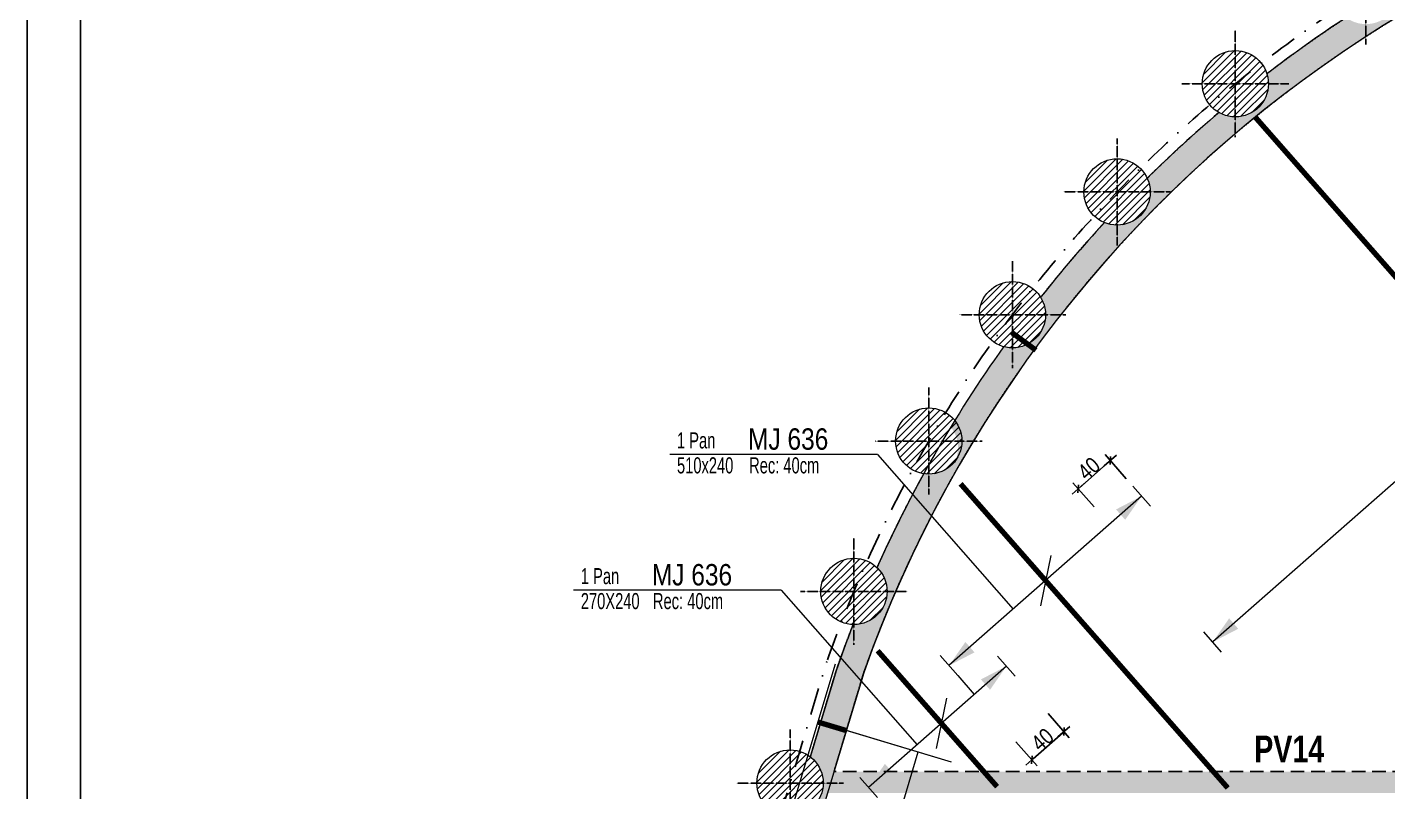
# Model space of a CAD drawing. Header units: metres. Extents: x 33574 to 39801, y -147554 to -143354.
# Drawn here: x 33574 to 34847, y -145498 to -144783 of the extents above; entities that cross this region are included whole.
import ezdxf
from ezdxf.enums import TextEntityAlignment as Align

# ---------------------------------------------------------------- set-up
doc = ezdxf.new("R2010")
doc.units = ezdxf.units.M
doc.header["$PDMODE"] = 65
doc.linetypes.add('INTERROMPU2', pattern=[9.524999999999999, 6.35, -3.175])
doc.linetypes.add('TIRETPTX2', pattern=[50.8, 25.4, -12.7, 0, -12.7])
for name, color, linetype in [('01-Cad  2', 1, 'Continuous'), ('01_ARMA_INF', 50, 'Continuous'), ('01_cote_gen', 4, 'Continuous'), ('01_isolant ext', 2, 'TIRETPTX2'), ('01_linteaux', 3, 'Continuous'), ('01_murs_coup', 5, 'Continuous'), ('01_murs_sup', 2, 'INTERROMPU2'), ('01_poch_murs', 251, 'Continuous'), ('01_texte', 230, 'Continuous'), ('AA_COTES', 2, 'Continuous')]:
    doc.layers.add(name, color=color, linetype=linetype)
doc.layers.add('01_PIEUX', color=5, linetype='Continuous', lineweight=60)
doc.styles.add('impact', font='impact.ttf')
doc.styles.add('PATIO', font='ARIALN.TTF')
doc.styles.add('STYLE2', font='ARIALN.TTF')
doc.dimstyles.new('JB50', dxfattribs={"dimscale": 0.1, "dimtxt": 150, "dimasz": 15, "dimexe": 0.1, "dimexo": 0.1, "dimgap": 0.09, "dimtad": 1, "dimdec": 1, "dimdsep": 46, "dimtxsty": 'STYLE2', "dimblk1": 'BOND_G', "dimblk2": 'BOND_D', "dimsah": 1, "dimcen": 1.5, "dimdle": 0.01, "dimse1": 1, "dimse2": 1, "dimclrd": 4, "dimclre": 2, "dimclrt": 6, "dimazin": 2, "dimtfac": 2.333333333333333, "dimtdec": 1, "dimtix": 1, "dimtmove": 2, "dimatfit": 3, "dimldrblk": 'BOND_G', "dimfxl": 1, "dimtolj": 1, "dimtzin": 0, "dimarcsym": 0})

# ---------------------------------------------------------------- blocks, each defined once
blk = doc.blocks.new('BOND_G')
at = {"layer": 'AA_COTES', "color": 0}
for p, q in [((0, -5), (0, 14.99999999999999)), ((5, 0), (-5, 0)), ((1.767766952966312, 1.767766952966312), (-1.767766952966426, -1.767766952966426))]:
    blk.add_line(p, q, dxfattribs=at)
blk = doc.blocks.new('BOND_D')
at = {"layer": 'AA_COTES', "color": 0}
for p, q in [((5, 0), (-5, 0)), ((-1.767766952966312, -1.767766952966312), (1.767766952966426, 1.767766952966426)), ((0, 5), (0, -15))]:
    blk.add_line(p, q, dxfattribs=at)
blk = doc.blocks.new('*D424')
at = {"layer": '01_cote_gen', "color": 4, "lineweight": -2, "ltscale": 5, "transparency": 16777216}
blk.add_line((34558.49223136772, -145213.9063758853), (34586.28218168563, -145189.4785503307), dxfattribs=at)
at = {"layer": 'DEFPOINTS', "color": 0, "lineweight": 0, "ltscale": 5, "transparency": 16777216}
for p in [(34587.40880129311, -145188.4882330784), (34596.55579669344, -145198.8941755626), (34566.51260716057, -145225.3026356216)]:
    blk.add_point(p, dxfattribs=at)
at = {"layer": '01_cote_gen', "color": 4, "lineweight": -2, "ltscale": 5, "transparency": 16777216, "xscale": 1.5, "yscale": 1.5, "zscale": 1.5}
for name, p, rotation in [('BOND_D', (34587.40880129311, -145188.4882330784), 41.3160050904503), ('BOND_G', (34557.36561176024, -145214.8966931375), 221.3160050904503)]:
    blk.add_blockref(name, p, dxfattribs=dict(at, rotation=rotation))
at = {"layer": '01_cote_gen', "color": 6, "lineweight": 0, "ltscale": 5, "transparency": 16777216, "insert": (34567.32497224058, -145195.9334880002), "char_height": 15, "attachment_point": 5, "rotation": 41.316005090450304, "style": 'STYLE2'}
blk.add_mtext('\\A1;40', dxfattribs=at)
blk = doc.blocks.new('*D429')
at = {"layer": '01_cote_gen', "color": 4, "lineweight": -2, "ltscale": 5, "transparency": 16777216}
blk.add_line((34542.85355296631, -145443.0058465551), (34515.0636026484, -145467.4336721098), dxfattribs=at)
at = {"layer": 'DEFPOINTS', "color": 0, "lineweight": 0, "ltscale": 5, "transparency": 16777216}
for p in [(34509.96289753831, -145403.3162852351), (34479.91970800543, -145429.7247452942), (34513.93698304091, -145468.423989362)]:
    blk.add_point(p, dxfattribs=at)
at = {"layer": '01_cote_gen', "color": 4, "lineweight": -2, "ltscale": 5, "transparency": 16777216, "xscale": 1.5, "yscale": 1.5, "zscale": 1.5}
for name, p, rotation in [('BOND_G', (34543.98017257379, -145442.0155293029), 41.31600509047477), ('BOND_D', (34513.93698304091, -145468.423989362), 221.3160050904747)]:
    blk.add_blockref(name, p, dxfattribs=dict(at, rotation=rotation))
at = {"layer": '01_cote_gen', "color": 6, "lineweight": 0, "ltscale": 5, "transparency": 16777216, "insert": (34523.89634352128, -145449.4607842246), "char_height": 15, "attachment_point": 5, "rotation": 41.316005090474725, "style": 'STYLE2'}
blk.add_mtext('\\A1;40', dxfattribs=at)

msp = doc.modelspace()

# ---------------------------------------------------------------- hatches: boundary and pattern name
at = {"layer": '01_murs_sup', "ltscale": 3}
h = msp.add_hatch(dxfattribs=at)
h.set_pattern_fill('DASH', color=256, scale=2.5, angle=135)
h.set_pattern_definition([(135, (-1377.46904745726, -135886.3766936216), (-11.22532015133644, 8.881784197001252e-16), [7.9375, -7.9375])])
edge = h.paths.add_edge_path()
edge.add_line((34949.71496456216, -144722.341862265), (34949.71496456216, -144707.8756598023))
edge.add_arc((34958.73824102753, -144678.2179376741), 30.99999999998815, 226.2008839784407, 253.07776810030668, ccw=False)
edge.add_arc((35466.52368728704, -145780.6175167351), 1202.72603636355, 116.1061136610875, 120.4402133279125)
edge.add_arc((34826.67974185161, -144749.2443462307), 30.99999999999435, 0, 10.345443010625615, ccw=False)
edge.add_arc((34826.67974185161, -144749.2443462307), 30.99999999999636, -126.71611602166251, 5.377387424232438e-11, ccw=False)
edge.add_arc((35466.52368728729, -145780.6175167352), 1202.726036363755, 123.1891136610932, 127.5232133279169)
edge.add_arc((34704.38709443374, -144836.0124642499), 31.00000000004408, 0, 17.428443010622175, ccw=False)
edge.add_arc((34704.38709443378, -144836.0124642499), 30.99999999999636, -119.63311602164868, 0, ccw=False)
edge.add_arc((35466.52368728724, -145780.6175167352), 1202.726036363712, 130.2721136610881, 134.6062133279121)
edge.add_arc((34593.72683494163, -144937.1979616602), 31.00000000004577, -5.377387424232438e-11, 24.511443010564506, ccw=False)
edge.add_arc((34593.72683494168, -144937.1979616602), 31, -112.55011602162091, 0, ccw=False)
edge.add_arc((35466.52368728707, -145780.6175167352), 1202.726036363611, 137.3551136610777, 141.6892133279013)
edge.add_arc((34496.38795597645, -145051.2564578753), 31.00000000001319, 0, 31.59444301060978, ccw=False)
edge.add_arc((34496.38795597646, -145051.2564578753), 31.00000000000364, -105.46711602161918, 0, ccw=False)
edge.add_arc((35466.52368728694, -145780.6175167352), 1202.726036363478, 144.4381136610719, 148.772213327895)
edge.add_arc((34413.85612770663, -145176.4470934655), 31.00000000002467, -5.377387424232438e-11, 38.677443010546426, ccw=False)
edge.add_arc((34413.85612770668, -145176.4470934655), 30.99999999999272, -98.38411602166099, 0, ccw=False)
edge.add_arc((35466.5236872872, -145780.6175167351), 1202.726036363665, 151.5211136610797, 155.8552133279022)
edge.add_arc((34347.39102228511, -145310.8591006611), 31.00000000002007, 0, 45.76044301059147, ccw=False)
edge.add_arc((34347.39102228513, -145310.8591006611), 31, -91.30111602162748, 5.377387424232438e-11, ccw=False)
edge.add_arc((35466.5236872869, -145780.6175167353), 1202.726036363444, 158.6041136610622, 160.7596099109288)
edge.add_line((34330.97675037252, -145384.2804472971), (34306.50477054841, -145465.8389103738))
edge.add_arc((34287.56648059654, -145490.3815502827), 30.99999999998894, 5.377387424232438e-11, 52.34448233653029, ccw=False)
edge.add_arc((34287.56648059651, -145490.3815502826), 31.00000000001091, -85.74869509532238, 0, ccw=False)
edge.add_line((34289.86454787191, -145521.2962536906), (34274.67844661009, -145571.9074052174))
edge.add_arc((34255.52429800754, -145596.2819532402), 31.00000000002931, 0, 51.838823286970694, ccw=False)
edge.add_arc((34255.52429800757, -145596.2819532402), 30.99999999998909, -85.24303604581559, 0, ccw=False)
edge.add_line((34258.09510734258, -145627.1751715795), (34231.52944584606, -145715.7113071045))
edge.add_arc((34212.08384813659, -145739.853981557), 31.00000000000053, 0, 51.15046554258652, ccw=False)
edge.add_arc((34212.08384813659, -145739.853981557), 30.99999999998909, -84.55467830142197, 0, ccw=False)
edge.add_line((34215.02561750614, -145770.7140851371), (34188.37904986589, -145859.519858868))
edge.add_arc((34168.64339826562, -145883.4260098738), 30.99999999998018, 0, 50.45872493290841, ccw=False)
edge.add_arc((34168.64339826562, -145883.4260098738), 30.99999999999272, -83.86293769173221, 0, ccw=False)
edge.add_line((34171.95752288584, -145914.2483488182), (34145.22723758264, -146003.3331307851))
edge.add_arc((34125.20294839462, -146026.9980381906), 30.99999999998639, -5.377387424232438e-11, 49.763448720829786, ccw=False)
edge.add_arc((34125.20294839463, -146026.9980381907), 31, -83.16766147967297, 5.377387424232438e-11, ccw=False)
edge.add_line((34128.8908445686, -146057.7778923458), (34102.28069709782, -146146.4622875422))
edge.add_arc((34083.41533426916, -146171.061029082), 30.9999999999954, 0, 52.514539147360324, ccw=False)
edge.add_arc((34083.41533426916, -146171.061029082), 30.99999999999272, 274.06371430914675, 359.9999999999462, ccw=False)
edge.add_line((34085.61217239592, -146201.9830908219), (34059.13222046546, -146290.1353148722))
edge.add_arc((34040.25927559823, -146314.7282397092), 30.99999999999541, 0, 52.49687685459321, ccw=False)
edge.add_arc((34040.25927559821, -146314.7282397092), 31.00000000001455, -70.8742860169134, 0, ccw=False)
edge.add_line((34050.41617614433, -146344.0171005832), (34050.94769757198, -146365.9957603085))
edge.add_line((34050.94769757198, -146365.9957603085), (34075.95500703835, -146365.9957603085))
edge.add_line((34075.95500703835, -146365.9957603085), (34074.94862611357, -146324.3814381961))
edge.add_line((34074.94862611357, -146324.3814381961), (34322.79127649647, -145499.3089115099))
edge.add_line((34322.79127649647, -145499.3089115099), (34933.23140303812, -145499.3089115099))
edge.add_arc((34933.23140303764, -146364.8041766383), 865.4952651284111, 88.9087223827907, 89.99999999996851, ccw=False)
edge.add_line((34949.71496456216, -145499.4658924054), (34949.71496456216, -145479.4623461771))
edge.add_arc((34939.51020766549, -145915.1303716551), 435.7875233266934, 88.65819253990759, 90.82554326156212)
edge.add_line((34933.23140303812, -145479.3880830261), (34328.79905502179, -145479.3880830261))
edge.add_line((34328.79905502179, -145479.3880830261), (34356.55909196639, -145386.8952620134))
edge.add_arc((35466.52368728725, -145780.6175167353), 1177.726036363767, 116.0285616730126, 160.4695873568512, ccw=False)
at = {"layer": '01_poch_murs', "ltscale": 3}
h = msp.add_hatch(color=256, dxfattribs=at)
h.dxf.hatch_style = 1
h.paths.add_polyline_path([(35963.72310392281, -144578.6481422858), (35871.68861090756, -144578.6481422858, -0.690065559342354), (35813.72310392281, -144578.6481422858), (35721.68861090756, -144578.6481422858, -0.6900655593423551), (35663.72310392281, -144578.6481422858), (35571.68861090756, -144578.6481422858, -0.6866679614140103), (35513.82576589637, -144578.9149215001), (35421.88929907954, -144579.7669164767, -0.6667085915927928), (35364.70925735467, -144582.2086798166, 0.01891786864332901), (35274.41249541023, -144593.3335538591, -0.2058076460600042), (35260.66415619559, -144613.5920438995), (35260.66415619559, -144621.0225571965, -0.05293556011198203), (35508.73397438702, -144603.6481422858), (35983.72921859326, -144603.6481422858), (35983.72921873281, -144597.3200137799, -0.2326350150878804)])
h.paths.add_polyline_path([(35260.66415619559, -144621.0225571965), (35260.66415619559, -144613.5920438995, -0.4169943815633989), (35217.69265490567, -144603.9132055886, 0.01891333202871347), (35129.47810731833, -144626.0828937938, -0.6812689604309282), (35074.49566599207, -144643.5757632949, 0.01891333202871096), (34989.68800041122, -144676.4537398123, -0.0142360546494353), (34989.73824102759, -144678.2179376742, -0.503616030956479), (34949.71496456226, -144707.8756598023), (34949.71496456226, -144722.341862265, -0.06975970139477862)])
h.paths.add_polyline_path([(34949.71496456226, -144722.341862265), (34949.71496456226, -144707.8756598023, -0.1178131145377853), (34937.28214784244, -144700.5928357796, 0.01891333202871288), (34857.1757722185, -144743.6772884923, -0.04517119621277415), (34857.67974185162, -144749.2443462307, -0.6171070753033968), (34808.14637185998, -144774.0941791628, 0.01891333202871142), (34733.96393898948, -144826.7275158855, -0.07619285917296362), (34735.38709443379, -144836.0124642499, -0.5752177938253992), (34689.05931995975, -144862.9579523633, 0.0134997775354115), (34640.66669659685, -144906.2548062569), (34640.66669659685, -144940.9754217586, -0.08088505237707058)])
h.paths.add_polyline_path([(34640.66669659685, -144940.9754217586), (34640.66669659685, -144906.2548062569, 0.005412172626123334), (34621.93306630073, -144924.3368375834, -0.1073610116204503), (34624.7268349417, -144937.1979616602, -0.5347923163912949), (34581.83860173779, -144965.8278396078, 0.01891333202870704), (34522.79306623754, -145035.0154556863, -0.1387367531134328), (34527.38795597648, -145051.2564578753, -0.4956818265242388), (34488.1207125411, -145081.1337516948, 0.0140874434755383), (34450.28116331858, -145137.3438183572), (34479.99565134299, -145137.3438183572, -0.05401596373595395)])
at = {"layer": '01_poch_murs'}
h = msp.add_hatch(dxfattribs=at)
h.set_pattern_fill('ANSI31', color=256, scale=1.5)
h.set_pattern_definition([(45, (16495.69476219334, -136132.7447891584), (-3.367596045400932, 3.367596045400933), [])])
h.paths.add_polyline_path([(34704.38709443379, -144805.0124642499, 0.4142135623730951), (34673.38709443379, -144836.0124642499), (34704.38709443379, -144836.0124642499)])
h.paths.add_polyline_path([(34704.38709443379, -144836.0124642499), (34673.38709443379, -144836.0124642499, 0.4142135623730951), (34704.38709443379, -144867.0124642499)])
h.paths.add_polyline_path([(34704.38709443379, -144805.0124642499), (34704.38709443379, -144836.0124642499), (34735.38709443379, -144836.0124642499, 0.4142135623730951)])
h.paths.add_polyline_path([(34735.38709443379, -144836.0124642499), (34704.38709443379, -144836.0124642499), (34704.38709443379, -144867.0124642499, 0.4142135623730951)])
h = msp.add_hatch(dxfattribs=at)
h.set_pattern_fill('ANSI31', color=256, scale=1.5)
h.set_pattern_definition([(45, (16385.03450270126, -136233.9302865688), (-3.367596045400932, 3.367596045400933), [])])
h.paths.add_polyline_path([(34593.7268349417, -144906.1979616602, 0.4142135623730951), (34562.7268349417, -144937.1979616602), (34593.7268349417, -144937.1979616602)])
h.paths.add_polyline_path([(34593.7268349417, -144937.1979616602), (34562.7268349417, -144937.1979616602, 0.4142135623730951), (34593.7268349417, -144968.1979616602)])
h.paths.add_polyline_path([(34593.7268349417, -144906.1979616602), (34593.7268349417, -144937.1979616602), (34624.7268349417, -144937.1979616602, 0.4142135623730951)])
h.paths.add_polyline_path([(34624.7268349417, -144937.1979616602), (34593.7268349417, -144937.1979616602), (34593.7268349417, -144968.1979616602, 0.4142135623730951)])
h = msp.add_hatch(dxfattribs=at)
h.set_pattern_fill('ANSI31', color=256, scale=1.5)
h.set_pattern_definition([(45, (16287.09881320412, -136348.783287773), (-3.367596045400932, 3.367596045400933), [])])
h.paths.add_polyline_path([(34495.79114544456, -145021.0509628644, 0.4142135623730951), (34464.79114544456, -145052.0509628644), (34495.79114544456, -145052.0509628644)])
h.paths.add_polyline_path([(34495.79114544456, -145052.0509628644), (34464.79114544456, -145052.0509628644, 0.4142135623730951), (34495.79114544456, -145083.0509628644)])
h.paths.add_polyline_path([(34495.79114544456, -145021.0509628644), (34495.79114544456, -145052.0509628644), (34526.79114544456, -145052.0509628644, 0.4142135623730951)])
h.paths.add_polyline_path([(34526.79114544456, -145052.0509628644), (34495.79114544456, -145052.0509628644), (34495.79114544456, -145083.0509628644, 0.4142135623730951)])
at = {"layer": '01_poch_murs', "lineweight": 0}
h = msp.add_hatch(color=256, dxfattribs=at)
h.dxf.hatch_style = 1
h.paths.add_polyline_path([(34478.50622026418, -145139.6338183572), (34448.83521974878, -145139.6338183572, 0.002766175534646599), (34441.80538449532, -145150.9332160969, -0.1688443306704187), (34448.48896146208, -145170.1611013386), (34459.35856595404, -145170.1611013386, -0.007649800253845682)])
h.paths.add_polyline_path([(34459.35856595404, -145170.1611013386), (34448.48896146208, -145170.1611013386, -0.4595619551084076), (34412.78551768668, -145200.8022112508, 0.02040935850542162), (34369.01847892278, -145288.6497981194, -0.2023639994475116), (34378.39102228514, -145310.8591006611), (34386.53959145224, -145310.8591006611, -0.03366757780633212)])
at = {"layer": '01_poch_murs'}
h = msp.add_hatch(dxfattribs=at)
h.set_pattern_fill('ANSI31', color=256, scale=1.5)
h.set_pattern_definition([(45, (16208.79662922163, -136466.8934262471), (-3.367596045400932, 3.367596045400933), [])])
h.paths.add_polyline_path([(34417.48896146208, -145139.1611013386, 0.4142135623730951), (34386.48896146208, -145170.1611013386), (34417.48896146208, -145170.1611013386)])
h.paths.add_polyline_path([(34417.48896146208, -145170.1611013386), (34386.48896146208, -145170.1611013386, 0.4142135623730951), (34417.48896146208, -145201.1611013386)])
h.paths.add_polyline_path([(34417.48896146208, -145139.1611013386), (34417.48896146208, -145170.1611013386), (34448.48896146208, -145170.1611013386, 0.4142135623730951)])
h.paths.add_polyline_path([(34448.48896146208, -145170.1611013386), (34417.48896146208, -145170.1611013386), (34417.48896146208, -145201.1611013386, 0.4142135623730951)])
at = {"layer": '01_poch_murs', "ltscale": 3}
h = msp.add_hatch(color=256, dxfattribs=at)
h.dxf.hatch_style = 1
h.paths.add_polyline_path([(34248.28433725888, -145747.3438180018), (34242.16544300839, -145747.3438180018, -0.3180508282359097), (34215.02561750617, -145770.7140851372), (34188.37904986591, -145859.519858868, -0.2237955367623003), (34199.64339826563, -145883.4260098738, -0.09897303326771603), (34197.26097763602, -145895.3438180188), (34203.82677616641, -145895.3438180188)])
h.paths.add_polyline_path([(34203.82677616641, -145895.3438180188), (34197.26097763602, -145895.3438180188, -0.2738205389938315), (34171.95752288586, -145914.2483488182), (34145.22723758267, -146003.3331307851, -0.2206120316884544), (34156.20294839465, -146026.9980381906, -0.3797029099391359), (34128.89084456862, -146057.7778923458), (34102.28069709784, -146146.4622875422, -0.2332341861448616), (34114.41533426917, -146171.061029082, -0.3935893677039966), (34085.61217239595, -146201.9830908219), (34059.13222046549, -146290.1353148723, -0.2331529290483465), (34071.25927559825, -146314.7282397092, -0.3194978935303579), (34050.41617614435, -146344.0171005832), (34050.947697572, -146365.9957603085), (34075.95500703837, -146365.9957603085), (34074.94862611359, -146324.3814381961), (34161.79268607264, -146035.2760406086, -0.2017052976722566), (34162.90788450468, -146031.5635254839)])
h.paths.add_polyline_path([(34075.95500703837, -146365.9957603085), (34050.947697572, -146365.9957603085), (34053.84270527073, -146485.7056831883, -0.240193406139312), (34074.02424865984, -146505.3438183572), (34079.3249340348, -146505.3438183572)])
h.paths.add_polyline_path([(34079.41314047902, -146505.3438183572), (34074.02424865984, -146505.3438183572, -0.0820806785414689), (34075.67279549943, -146515.3183959108, -0.2553953403698855), (34061.41693399927, -146541.4073557577, 0.06071621505799264), (34135.9676181237, -146748.8556114966, -0.427582122664131), (34170.57544541074, -146777.3438178521), (34179.57658441259, -146777.3438178521, -0.08234245980272245)])
h.paths.add_polyline_path([(34179.57658441259, -146777.3438178521), (34170.57544541074, -146777.3438178521, -0.0184954473329373), (34170.66022362855, -146779.6349010365, -0.1753608633251471), (34163.48212970544, -146799.4721586813, 0.01836853256108477), (34199.37950259773, -146855.9402207592, -0.4913802896853409), (34238.23258403793, -146885.9290372062, -0.1403270855771818), (34233.53583958585, -146902.3344859224, 0.03953732202024386), (34331.09125117057, -147008.0487978252, -0.5620629895725562), (34376.33578451679, -147035.5822914239, -0.08428613952214607), (34374.59872286686, -147045.8136373335, 0.03011723266167905), (34463.64618001704, -147109.7915810451, -0.6241365282367535), (34513.68012792579, -147134.2601083201, -0.03818521046560933), (34513.31956880831, -147138.9744123415, 0.0237593458811355), (34591.15856205701, -147176.7708181262, -0.5039318466174627), (34640.66669659685, -147182.4488587011), (34640.66669659685, -147169.6518778242, -0.1761228929484829)])
h.paths.add_polyline_path([(34640.66669659685, -147169.6518778242), (34640.66669659685, -147182.4488587011, -0.1300830585744839), (34644.81060976735, -147197.7598860657, 0.06483465551945058), (34874.82233314132, -147247.2157891015, -0.6784920947098105), (34932.35985634166, -147250.1341140413, 0.004762977334749889), (34949.71496456226, -147250.2994417661), (34949.71496456226, -147225.2994417661, -0.08931239155494688)])
h.paths.add_polyline_path([(35169.94797091188, -147223.2781875027, 0.02604617036682067), (35260.66415619559, -147195.588878944), (35260.66415619559, -147168.9418950087, -0.08988955722728416), (34949.71496456226, -147225.2994417661), (34949.71496456226, -147250.2994417661, 0.04526015738332237), (35113.63287246311, -147235.4310835851, -0.6784920947096146)])
edge = h.paths.add_edge_path()
edge.add_line((34408.59027930725, -145263.1085593163), (34385.5269354067, -145253.3643128845))
edge.add_arc((35466.5236872878, -145780.6175167355), 1202.726036364359, 153.9993209300817, 155.8552133278959)
edge.add_arc((34347.39102228516, -145310.8591006611), 30.99999999999181, -6.821210263296962e-12, 45.76044301059699, ccw=False)
edge.add_arc((34347.39102228514, -145310.8591006611), 31.00000000000364, -91.30111602161622, 0, ccw=False)
edge.add_arc((35466.52368727751, -145780.6175167315), 1202.726036353317, 158.604113661065, 160.7596099109419)
edge.add_line((34330.9767503726, -145384.2804472969), (34306.50477054843, -145465.8389103738))
edge.add_arc((34287.56648059654, -145490.3815502827), 30.99999999999297, -6.821210263296962e-12, 52.344482336476574, ccw=False)
edge.add_arc((34287.56648059653, -145490.3815502827), 31, -85.74869509530629, 0, ccw=False)
edge.add_line((34289.86454787194, -145521.2962536906), (34274.67844661011, -145571.9074052175))
edge.add_arc((34255.52429800759, -145596.2819532402), 30.99999999998927, -1.0118128557223827e-11, 51.8388232869724, ccw=False)
edge.add_arc((34255.52429800759, -145596.2819532402), 31, -85.24303604578489, 0, ccw=False)
edge.add_line((34258.09510734261, -145627.1751715796), (34231.52944584609, -145715.7113071045))
edge.add_arc((34212.08384813659, -145739.853981557), 31.00000000001052, 6.707523425575346e-12, 51.15046554255821, ccw=False)
edge.add_arc((34212.08384813677, -145739.853981557), 30.99999999983265, -13.981443262347796, 0, ccw=False)
edge.add_line((34242.16544300839, -145747.3438180018), (34248.28433725888, -145747.3438180018))
edge.add_line((34248.28433725888, -145747.3438180018), (34356.55909196645, -145386.8952620132))
edge.add_arc((35466.52368728707, -145780.6175167352), 1177.726036363551, 153.9335210040949, 160.4695873568468, ccw=False)
at = {"layer": '01_poch_murs'}
h = msp.add_hatch(dxfattribs=at)
h.set_pattern_fill('ANSI31', color=256, scale=1.5)
h.set_pattern_definition([(45, (16138.6986900447, -136607.5914255697), (-3.367596045400932, 3.367596045400933), [])])
h.paths.add_polyline_path([(34347.39102228514, -145279.8591006611, 0.4142135623730951), (34316.39102228514, -145310.8591006611), (34347.39102228514, -145310.8591006611)])
h.paths.add_polyline_path([(34347.39102228514, -145310.8591006611), (34316.39102228514, -145310.8591006611, 0.4142135623730951), (34347.39102228514, -145341.8591006611)])
h.paths.add_polyline_path([(34347.39102228514, -145279.8591006611), (34347.39102228514, -145310.8591006611), (34378.39102228514, -145310.8591006611, 0.4142135623730951)])
h.paths.add_polyline_path([(34378.39102228514, -145310.8591006611), (34347.39102228514, -145310.8591006611), (34347.39102228514, -145341.8591006611, 0.4142135623730951)])
h = msp.add_hatch(dxfattribs=at)
h.set_pattern_fill('ANSI31', color=256, scale=1.5)
h.set_pattern_definition([(45, (16078.97114901142, -136786.7932855499), (-3.367596045400932, 3.367596045400933), [])])
h.paths.add_polyline_path([(34287.66348125186, -145459.0609606413, 0.4142135623730951), (34256.66348125186, -145490.0609606413), (34287.66348125186, -145490.0609606413)])
h.paths.add_polyline_path([(34287.66348125186, -145490.0609606413), (34256.66348125186, -145490.0609606413, 0.4142135623730951), (34287.66348125186, -145521.0609606413)])
h.paths.add_polyline_path([(34287.66348125186, -145459.0609606413), (34287.66348125186, -145490.0609606413), (34318.66348125186, -145490.0609606413, 0.4142135623730951)])
h.paths.add_polyline_path([(34318.66348125186, -145490.0609606413), (34287.66348125186, -145490.0609606413), (34287.66348125186, -145521.0609606413, 0.4142135623730951)])

# ---------------------------------------------------------------- linework, layer by layer
at = {"layer": '01-Cad  2'}
for p, q in [((33573.63955840768, -143353.570881256), (33573.63955840768, -147553.5708632378)), ((33623.63955840768, -143403.570881256), (33623.63955840768, -147503.5708632378))]:
    msp.add_line(p, q, dxfattribs=at)
at = {"layer": '01_ARMA_INF', "linetype": 'Continuous', "lineweight": 0}
for q in [(34313.49037508593, -145432.944654602), (34340.306638847, -145440.9999632796)]:
    msp.add_line((34438.76902397707, -145470.5769734265), q, dxfattribs=at)
at = {"layer": '01_ARMA_INF', "linetype": 'Continuous', "lineweight": 0, "flags": 128}
for points, const_width in [([(35125.09849078914, -145324.5933197975), (34723.0583769652, -144867.2183985636)], 5), ([(34517.77357918661, -145085.2196772279), (34495.17254024963, -145068.6911249934)], 5.000000000000045), ([(34697.30697140186, -145494.677690476), (34447.25911628246, -145210.2144886523)], 5), ([(34481.42975118068, -145493.5277137943), (34369.60403523605, -145366.3108608897)], 5), ([(34340.30663884708, -145440.9999632797), (34313.49037508594, -145432.944654602)], 5), ([(34340.30663884708, -145440.9999632797), (34313.49037508593, -145432.944654602)], 5)]:
    msp.add_lwpolyline(points, dxfattribs=dict(at, const_width=const_width))
at = {"layer": '01_cote_gen', "lineweight": 0, "ltscale": 5}
msp.add_line((34444.64503782331, -145389.5950444475), (34460.11336296112, -145407.1923531445), dxfattribs=at)
at = {"layer": '01_isolant ext'}
msp.add_arc((35466.52368760014, -145780.6175165098), 1213.726036363743, 91.99092271833612, 160.6105502048439, dxfattribs=at)
at = {"layer": '01_linteaux', "linetype": 'TIRETPTX2', "ltscale": 0.01}
for p, q in [((34826.67974185162, -144799.2443462307), (34826.67974185162, -144699.2443462307)), ((34704.38709443379, -144886.0124642499), (34704.38709443379, -144786.0124642499)), ((34754.38709443379, -144836.0124642499), (34654.38709443379, -144836.0124642499)), ((34593.7268349417, -144987.1979616602), (34593.7268349417, -144887.1979616602)), ((34643.7268349417, -144937.1979616602), (34543.7268349417, -144937.1979616602)), ((34495.79114544456, -145102.0509628644), (34495.79114544456, -145002.0509628644)), ((34545.79114544456, -145052.0509628644), (34445.79114544456, -145052.0509628644)), ((34417.48896146208, -145220.1611013386), (34417.48896146208, -145120.1611013386)), ((34467.48896146208, -145170.1611013386), (34367.48896146208, -145170.1611013386)), ((34347.39102228514, -145360.8591006611), (34347.39102228514, -145260.8591006611)), ((34397.39102228514, -145310.8591006611), (34297.39102228514, -145310.8591006611)), ((34287.66348125186, -145540.0609606413), (34287.66348125186, -145440.0609606413)), ((34337.66348125186, -145490.0609606413), (34237.66348125186, -145490.0609606413))]:
    msp.add_line(p, q, dxfattribs=at)
at = {"layer": '01_linteaux', "linetype": 'TIRETPTX2'}
msp.add_line((34115.38133365769, -146059.4587790083), (34322.06532870739, -145376.3617927191), dxfattribs=at)
at = {"layer": '01_murs_coup', "linetype": 'Continuous', "lineweight": 5}
for p, q in [((34329.7428282052, -145378.8399533359), (34048.13236235244, -146316.3261295184)), ((34356.55909196634, -145386.8952620136), (34074.94862611359, -146324.3814381961)), ((34330.97675037271, -145384.2804472965), (34306.50477054843, -145465.8389103738)), ((34407.34729824993, -145461.1382349739), (34141.98928551645, -146344.5197098902))]:
    msp.add_line(p, q, dxfattribs=at)
for radius, start, end in [(1177.726036363743, 87.94605086509816, 160.4695873564452), (1202.726036363743, 123.1891136609813, 127.5232133282802), (1202.726036363743, 130.2721136609472, 134.6062133282538), (1202.726036363743, 137.3551136609866, 141.6892133277854), (1202.726036363743, 144.4850223357885, 155.8552133278464)]:
    msp.add_arc((35466.52368728725, -145780.6175167353), radius, start, end, dxfattribs=at)
at = {"layer": '01_murs_sup', "ltscale": 0.05}
for p, q in [((34330.97675037268, -145384.2804472965), (34306.50477054841, -145465.8389103738)), ((34356.55909196632, -145386.8952620136), (34328.79905502179, -145479.3089115099))]:
    msp.add_line(p, q, dxfattribs=at)
at = {"layer": '01_murs_sup', "ltscale": 2}
msp.add_line((34921.39055267259, -145479.3880830261), (34328.77527277508, -145479.3880830261), dxfattribs=at)
at = {"layer": '01_murs_sup', "ltscale": 0.05}
for radius, start, end in [(1177.726036363743, 91.99065690944032, 160.4695873564452), (1202.726036363743, 123.1891136609813, 127.5232133282802), (1202.726036363743, 130.2721136609472, 134.6062133282354), (1202.726036363743, 137.3551136609866, 141.6892133277854), (1202.726036363743, 150.4891622294822, 155.8552133278464), (1202.726036363743, 158.6041136617215, 160.7596099107009)]:
    msp.add_arc((35466.52368728723, -145780.6175167352), radius, start, end, dxfattribs=at)
at = {"layer": '01_PIEUX', "linetype": 'Continuous', "lineweight": 5}
for centre in [(34704.38709443379, -144836.0124642499), (34593.7268349417, -144937.1979616602), (34495.79114544456, -145052.0509628644), (34417.48896146208, -145170.1611013386), (34347.39102228514, -145310.8591006611), (34287.66348125186, -145490.0609606413)]:
    msp.add_circle(centre, 31, dxfattribs=at)
msp.add_arc((35466.52368728725, -145780.6175167353), 1202.726036363743, 158.6041136617215, 160.7596099107009, dxfattribs=at)
at = {"layer": '01_texte', "linetype": 'Continuous', "lineweight": 0}
for p, q in [((35314.18782233901, -144803.5646101385), (34683.28084214875, -145358.1422713792)), ((34369.45301036991, -145182.6335595533), (34175.09896133588, -145182.6335595533)), ((34369.45301036991, -145182.6335595533), (34496.61445609137, -145327.2968760261)), ((34624.90417502044, -145231.1442840932), (34608.42518453903, -145212.3972070869)), ((34616.66467977982, -145221.77074559), (34436.40554258269, -145380.2215059444)), ((34531.62570336635, -145277.2903297644), (34522.04033794483, -145324.1846902905)), ((34279.43160039118, -145309.5742795976), (34085.07755135715, -145309.5742795976)), ((34279.43160039118, -145309.5742795976), (34406.59304611265, -145454.2375960704)), ((34691.52033738937, -145367.5158098823), (34675.04134690796, -145348.7687328761)), ((34444.64503782331, -145389.5950444475), (34428.1660473419, -145370.8479674413)), ((34498.39604773458, -145390.1574315886), (34481.91705725317, -145371.4103545824)), ((34490.15655249396, -145380.7838930855), (34361.10542936051, -145494.2219628723)), ((34434.12032410989, -145410.8043071906), (34424.53495868837, -145457.6986677168)), ((34369.34492460121, -145503.5955013754), (34352.8659341198, -145484.8484243692))]:
    msp.add_line(p, q, dxfattribs=at)
for points in [[(34616.66467977974, -145221.7707455901), (34592.80011341986, -145234.1471884191), (34597.06505710525, -145238.999137802)], [(34616.66467977974, -145221.7707455901), (34601.33000079072, -145243.8510871849), (34597.06505710525, -145238.999137802)], [(34683.28084214869, -145358.1422713792), (34698.61552113768, -145336.0619297843), (34702.88046482312, -145340.9138791672)], [(34683.28084214869, -145358.1422713792), (34707.14540850851, -145345.7658285502), (34702.88046482312, -145340.9138791672)], [(34436.40554258263, -145380.2215059444), (34451.74022157162, -145358.1411643495), (34456.00516525706, -145362.9931137324)], [(34436.40554258263, -145380.2215059444), (34460.27010894244, -145367.8450631154), (34456.00516525706, -145362.9931137324)], [(34490.15655249388, -145380.7838930855), (34466.29198613401, -145393.1603359145), (34470.55692981939, -145398.0122852975)], [(34490.15655249388, -145380.7838930855), (34474.82187350486, -145402.8642346804), (34470.55692981939, -145398.0122852975)], [(34361.10542936053, -145494.2219628723), (34376.44010834952, -145472.1416212774), (34380.70505203497, -145476.9935706603)], [(34361.10542936053, -145494.2219628723), (34384.96999572035, -145481.8455200433), (34380.70505203497, -145476.9935706603)]]:
    msp.add_solid(points, dxfattribs=at)

# ---------------------------------------------------------------- texts
at = {"layer": '01_texte', "ltscale": 5, "style": 'PATIO', "width": 0.8}
for s, p in [('1 Pan', (34181.81320136873, -145177.0981457634)), ('510x240', (34181.81320136873, -145200.43295243)), ('Rec: 40cm', (34249.31336495549, -145200.43295243)), ('1 Pan', (34091.79179139, -145304.0388658078)), ('270X240', (34091.79179139, -145327.3736724743)), ('Rec: 40cm', (34159.29195497677, -145327.3736724743))]:
    msp.add_text(s, height=15, dxfattribs=at).set_placement(p)
at = {"layer": '01_texte', "ltscale": 5, "style": 'PATIO'}
for p in [(34248.31491813147, -145178.3055156257), (34158.29350815275, -145305.2462356701)]:
    msp.add_text('MJ 636', height=20, dxfattribs=at).set_placement(p)
at = {"layer": '01_texte', "style": 'impact'}
msp.add_text('PV14', height=24.99999999999999, dxfattribs=at).set_placement((34754.84727694053, -145478.2105176581), align=Align.BOTTOM_CENTER)

# ---------------------------------------------------------------- dimensions: what is measured, and where the dimension line sits
at = {"layer": '01_cote_gen', "lineweight": 0, "ltscale": 5}
for p1, p2, distance, picture, middle in [((34566.51260716057, -145225.3026356216), (34596.55579669344, -145198.8941755626), 13.854644125290903, '*D424', (34567.32497224058, -145195.9334880002)), ((34509.96289753831, -145403.3162852351), (34479.91970800544, -145429.7247452942), 51.524814335021155, '*D429', (34523.89634352128, -145449.4607842246))]:
    dim = msp.add_aligned_dim(p1=p1, p2=p2, distance=distance, dimstyle='JB50', dxfattribs=at)
    dim.commit()
    dim.dimension.update_dxf_attribs({"geometry": picture, "text_midpoint": middle})

doc.saveas('drawing.dxf')
